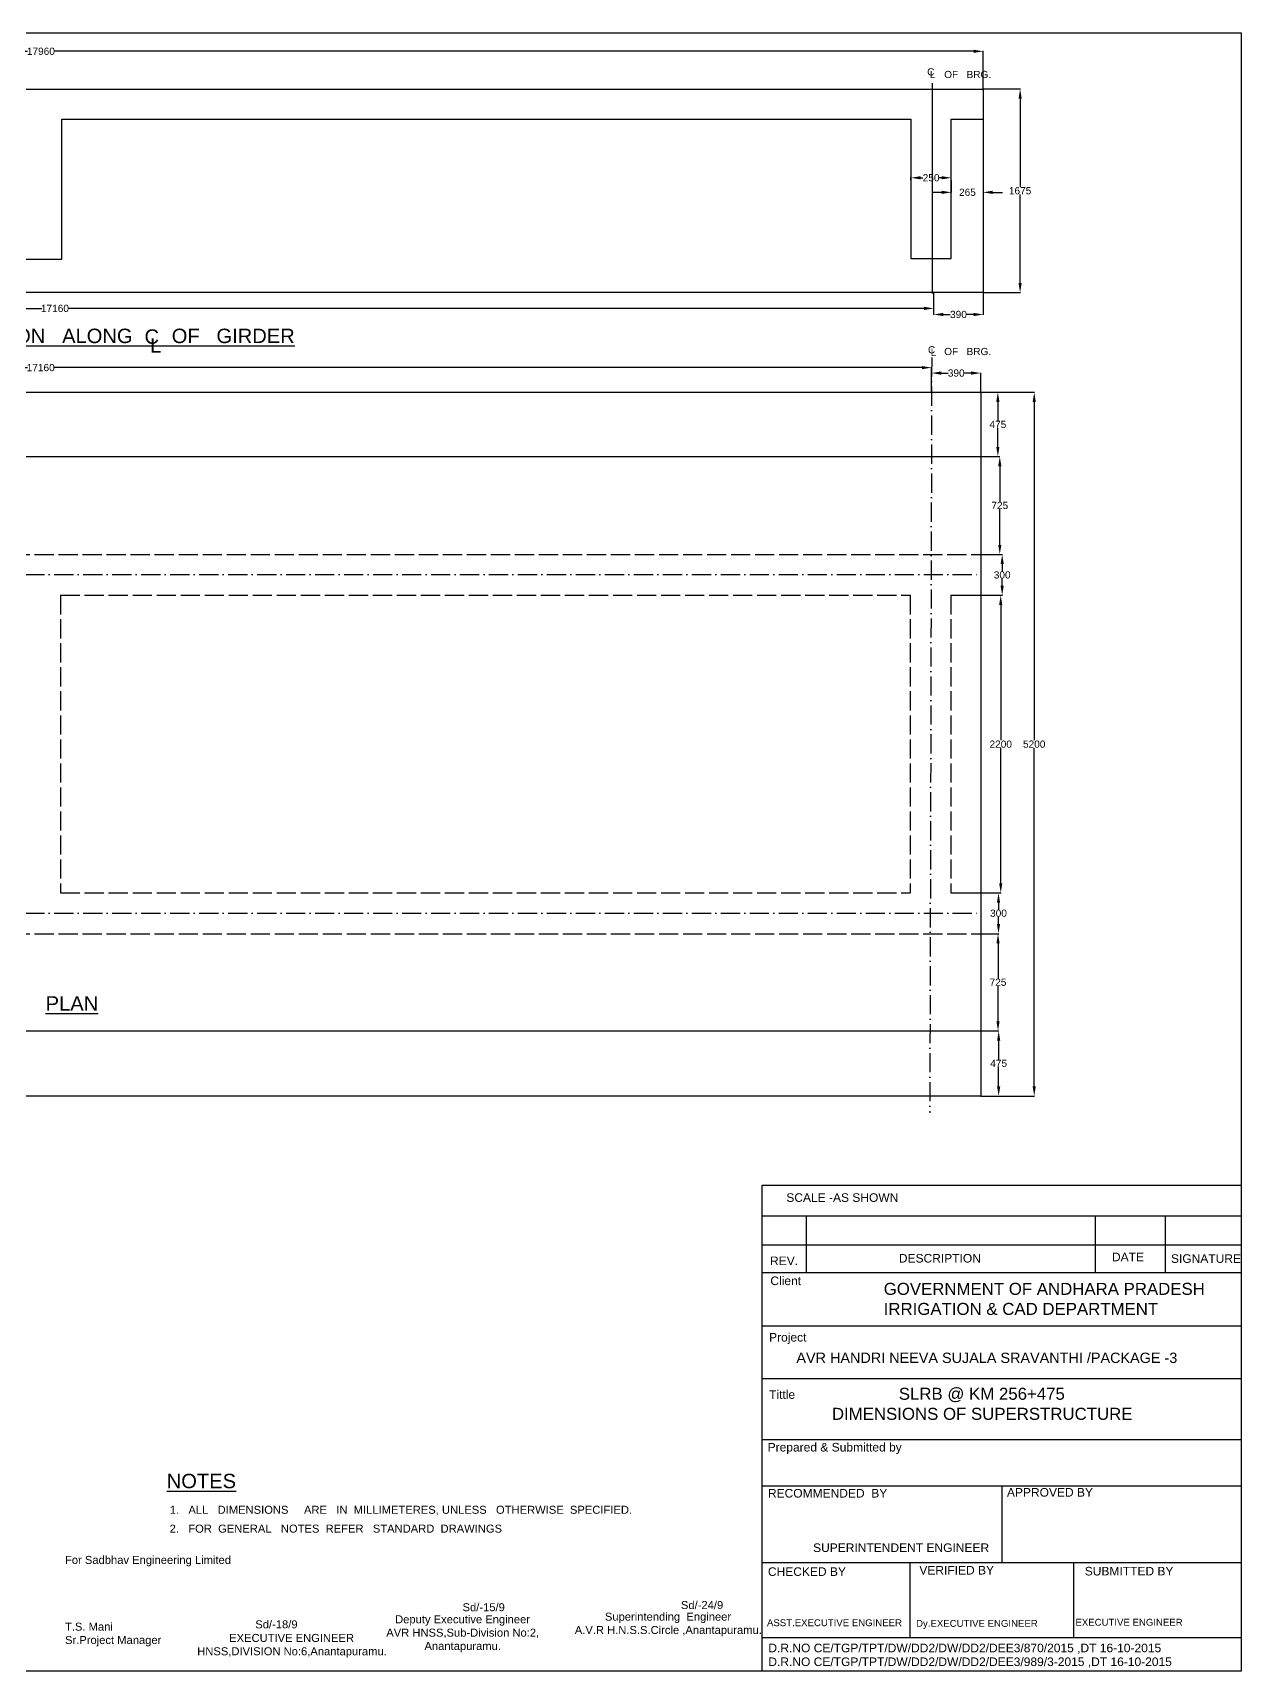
# Model space of a CAD drawing. Header units: inches. Extents: x 4060 to 5459, y 2 to 1025.
# Drawn here: x 4704 to 5459, y 2 to 1025 of the extents above; entities that cross this region are included whole.
import ezdxf

# ---------------------------------------------------------------- set-up
doc = ezdxf.new("R2010")
doc.units = ezdxf.units.IN
doc.header["$MEASUREMENT"] = 0
doc.linetypes.add('ACAD_ISO02W100', pattern=[15, 12, -3])
doc.linetypes.add('ACAD_ISO10W100', pattern=[18, 12, -3, 0, -3])
doc.layers.add('DIMENSIONS', color=7, linetype='Continuous')
doc.layers.add('TEXT', color=1, linetype='Continuous')
doc.styles.get("Standard").update_dxf_attribs({"font": 'arial.ttf', "height": 4.5})
doc.dimstyles.get("Standard").update_dxf_attribs({"dimtxt": 0.18, "dimasz": 6, "dimexe": 0.18, "dimexo": 0.0625, "dimgap": 0.09, "dimtad": 0, "dimtih": 1, "dimtoh": 1, "dimdec": 4, "dimzin": 0, "dimdsep": 46, "dimtxsty": 'Standard', "dimcen": 0.09, "dimadec": 0, "dimazin": 0, "dimtfac": 1, "dimtdec": 4, "dimtofl": 0, "dimtmove": 0, "dimatfit": 3, "dimfxl": 1, "dimtolj": 1, "dimtzin": 0, "dimarcsym": 0})

# ---------------------------------------------------------------- blocks, each defined once
blk = doc.blocks.new('*D3')
at = {"layer": 'Defpoints', "color": 0, "transparency": 16777216}
for p in [(5297.5, 1013.8), (4120.5, 990.2), (5297.5, 990.2)]:
    blk.add_point(p, dxfattribs=at)
at = {"layer": 'DIMENSIONS', "color": 0, "lineweight": -2, "transparency": 16777216}
for p, q in [((4120.5, 990.3), (4120.5, 1014)), ((4126.5, 1013.8), (4700.7, 1013.8)), ((5291.5, 1013.8), (4717.4, 1013.8)), ((5297.5, 990.3), (5297.5, 1014))]:
    blk.add_line(p, q, dxfattribs=at)
at = {"layer": 'DIMENSIONS', "color": 0, "transparency": 16777216}
for points in [[(4126.5, 1014.8), (4126.5, 1012.8), (4120.5, 1013.8)], [(5291.5, 1014.8), (5291.5, 1012.8), (5297.5, 1013.8)]]:
    blk.add_solid(points, dxfattribs=at)
at = {"layer": 'DIMENSIONS', "color": 0, "transparency": 16777216, "insert": (4709, 1013.8), "char_height": 4.5, "attachment_point": 5}
blk.add_mtext('\\A1;17960', dxfattribs=at)
blk = doc.blocks.new('*D17')
at = {"layer": 'Defpoints', "color": 0, "transparency": 16777216}
for p in [(5252.4, 933.1), (5277.6, 934.8), (5277.6, 933.1)]:
    blk.add_point(p, dxfattribs=at)
at = {"layer": 'DIMENSIONS', "color": 0, "lineweight": -2, "transparency": 16777216}
for p, q in [((5252.4, 933.2), (5252.4, 935)), ((5258.4, 934.8), (5259.9, 934.8)), ((5271.6, 934.8), (5270.1, 934.8)), ((5277.6, 933.2), (5277.6, 935))]:
    blk.add_line(p, q, dxfattribs=at)
at = {"layer": 'DIMENSIONS', "color": 0, "transparency": 16777216}
for points in [[(5258.4, 935.8), (5258.4, 933.8), (5252.4, 934.8)], [(5271.6, 935.8), (5271.6, 933.8), (5277.6, 934.8)]]:
    blk.add_solid(points, dxfattribs=at)
at = {"layer": 'DIMENSIONS', "color": 0, "transparency": 16777216, "insert": (5265, 934.8), "char_height": 4.5, "attachment_point": 5}
blk.add_mtext('\\A1;250', dxfattribs=at)
blk = doc.blocks.new('*D18')
at = {"layer": 'Defpoints', "color": 0, "transparency": 16777216}
for p in [(5277.6, 933.1), (5297.5, 933.1), (5297.5, 925.7)]:
    blk.add_point(p, dxfattribs=at)
at = {"layer": 'DIMENSIONS', "color": 0, "lineweight": -2, "transparency": 16777216}
for p, q in [((5277.6, 933), (5277.6, 925.6)), ((5297.5, 933), (5297.5, 925.6)), ((5271.6, 925.7), (5265.6, 925.7)), ((5303.5, 925.7), (5309.5, 925.7))]:
    blk.add_line(p, q, dxfattribs=at)
at = {"layer": 'DIMENSIONS', "color": 0, "transparency": 16777216}
for points in [[(5271.6, 926.7), (5271.6, 924.7), (5277.6, 925.7)], [(5303.5, 926.7), (5303.5, 924.7), (5297.5, 925.7)]]:
    blk.add_solid(points, dxfattribs=at)
at = {"layer": 'DIMENSIONS', "color": 0, "transparency": 16777216, "insert": (5287.7, 925.7), "char_height": 4.5, "attachment_point": 5}
blk.add_mtext('\\A1;265', dxfattribs=at)
blk = doc.blocks.new('*D19')
at = {"layer": 'Defpoints', "color": 0, "transparency": 16777216}
for p in [(5297.5, 990.3), (5297.5, 863.1), (5320.6, 863.1)]:
    blk.add_point(p, dxfattribs=at)
at = {"layer": 'DIMENSIONS', "color": 0, "lineweight": -2, "transparency": 16777216}
for p, q in [((5297.6, 990.3), (5320.8, 990.3)), ((5320.6, 984.3), (5320.6, 929.1)), ((5320.6, 869.1), (5320.6, 924.3)), ((5297.6, 863.1), (5320.8, 863.1))]:
    blk.add_line(p, q, dxfattribs=at)
at = {"layer": 'DIMENSIONS', "color": 0, "transparency": 16777216}
for points in [[(5319.6, 984.3), (5321.6, 984.3), (5320.6, 990.3)], [(5319.6, 869.1), (5321.6, 869.1), (5320.6, 863.1)]]:
    blk.add_solid(points, dxfattribs=at)
at = {"layer": 'DIMENSIONS', "color": 0, "transparency": 16777216, "insert": (5320.6, 926.7), "char_height": 4.5, "attachment_point": 5}
blk.add_mtext('\\A1;1675', dxfattribs=at)
blk = doc.blocks.new('*D20')
at = {"layer": 'Defpoints', "color": 0, "transparency": 16777216}
for p in [(4152.5, 863.1), (5266.6, 863.1), (5266.6, 853.2)]:
    blk.add_point(p, dxfattribs=at)
at = {"layer": 'DIMENSIONS', "color": 0, "lineweight": -2, "transparency": 16777216}
for p, q in [((4152.5, 863), (4152.5, 853)), ((5266.6, 863.1), (5266.6, 853)), ((4158.5, 853.2), (4709.5, 853.2)), ((5260.6, 853.2), (4726.2, 853.2))]:
    blk.add_line(p, q, dxfattribs=at)
at = {"layer": 'DIMENSIONS', "color": 0, "transparency": 16777216}
for points in [[(4158.5, 854.2), (4158.5, 852.2), (4152.5, 853.2)], [(5260.6, 854.2), (5260.6, 852.2), (5266.6, 853.2)]]:
    blk.add_solid(points, dxfattribs=at)
at = {"layer": 'DIMENSIONS', "color": 0, "transparency": 16777216, "insert": (4717.8, 853.2), "char_height": 4.5, "attachment_point": 5}
blk.add_mtext('\\A1;17160', dxfattribs=at)
blk = doc.blocks.new('*D21')
at = {"layer": 'Defpoints', "color": 0, "transparency": 16777216}
for p in [(5266.6, 863.1), (5297.6, 863.1), (5297.6, 849.4)]:
    blk.add_point(p, dxfattribs=at)
at = {"layer": 'DIMENSIONS', "color": 0, "lineweight": -2, "transparency": 16777216}
for p, q in [((5266.6, 863), (5266.6, 849.2)), ((5297.6, 863.1), (5297.6, 849.2)), ((5272.6, 849.4), (5277, 849.4)), ((5291.6, 849.4), (5287.1, 849.4))]:
    blk.add_line(p, q, dxfattribs=at)
at = {"layer": 'DIMENSIONS', "color": 0, "transparency": 16777216}
for points in [[(5272.6, 850.4), (5272.6, 848.4), (5266.6, 849.4)], [(5291.6, 850.4), (5291.6, 848.4), (5297.6, 849.4)]]:
    blk.add_solid(points, dxfattribs=at)
at = {"layer": 'DIMENSIONS', "color": 0, "transparency": 16777216, "insert": (5282.1, 849.4), "char_height": 4.5, "attachment_point": 5}
blk.add_mtext('\\A1;390', dxfattribs=at)
blk = doc.blocks.new('*D24')
at = {"layer": 'Defpoints', "color": 0, "transparency": 16777216}
for p in [(5265.3, 816.2), (4152.5, 800.8), (5265.3, 800.8)]:
    blk.add_point(p, dxfattribs=at)
at = {"layer": 'DIMENSIONS', "color": 0, "lineweight": -2, "transparency": 16777216}
for p, q in [((4152.5, 800.9), (4152.5, 816.4)), ((4158.5, 816.2), (4700.6, 816.2)), ((5259.3, 816.2), (4717.3, 816.2)), ((5265.3, 800.9), (5265.3, 816.4))]:
    blk.add_line(p, q, dxfattribs=at)
at = {"layer": 'DIMENSIONS', "color": 0, "transparency": 16777216}
for points in [[(4158.5, 817.2), (4158.5, 815.2), (4152.5, 816.2)], [(5259.3, 817.2), (5259.3, 815.2), (5265.3, 816.2)]]:
    blk.add_solid(points, dxfattribs=at)
at = {"layer": 'DIMENSIONS', "color": 0, "transparency": 16777216, "insert": (4708.9, 816.2), "char_height": 4.5, "attachment_point": 5}
blk.add_mtext('\\A1;17160', dxfattribs=at)
blk = doc.blocks.new('*D25')
at = {"layer": 'Defpoints', "color": 0, "transparency": 16777216}
for p in [(5296, 812.8), (5265.3, 800.9), (5296, 800.8)]:
    blk.add_point(p, dxfattribs=at)
at = {"layer": 'DIMENSIONS', "color": 0, "lineweight": -2, "transparency": 16777216}
for p, q in [((5265.3, 801), (5265.3, 813)), ((5271.3, 812.8), (5275.6, 812.8)), ((5290, 812.8), (5285.7, 812.8)), ((5296, 800.9), (5296, 813))]:
    blk.add_line(p, q, dxfattribs=at)
at = {"layer": 'DIMENSIONS', "color": 0, "transparency": 16777216}
for points in [[(5271.3, 813.8), (5271.3, 811.8), (5265.3, 812.8)], [(5290, 813.8), (5290, 811.8), (5296, 812.8)]]:
    blk.add_solid(points, dxfattribs=at)
at = {"layer": 'DIMENSIONS', "color": 0, "transparency": 16777216, "insert": (5280.7, 812.8), "char_height": 4.5, "attachment_point": 5}
blk.add_mtext('\\A1;390', dxfattribs=at)
blk = doc.blocks.new('*D26')
at = {"layer": 'Defpoints', "color": 0, "transparency": 16777216}
for p in [(5296, 800.8), (5296, 760.6), (5306.7, 760.6)]:
    blk.add_point(p, dxfattribs=at)
at = {"layer": 'DIMENSIONS', "color": 0, "lineweight": -2, "transparency": 16777216}
for p, q in [((5296, 800.8), (5306.8, 800.8)), ((5306.7, 794.8), (5306.7, 783.1)), ((5306.7, 766.6), (5306.7, 778.4)), ((5296, 760.6), (5306.8, 760.6))]:
    blk.add_line(p, q, dxfattribs=at)
at = {"layer": 'DIMENSIONS', "color": 0, "transparency": 16777216}
for points in [[(5305.7, 794.8), (5307.7, 794.8), (5306.7, 800.8)], [(5305.7, 766.6), (5307.7, 766.6), (5306.7, 760.6)]]:
    blk.add_solid(points, dxfattribs=at)
at = {"layer": 'DIMENSIONS', "color": 0, "transparency": 16777216, "insert": (5306.7, 780.7), "char_height": 4.5, "attachment_point": 5}
blk.add_mtext('\\A1;475', dxfattribs=at)
blk = doc.blocks.new('*D27')
at = {"layer": 'Defpoints', "color": 0, "transparency": 16777216}
for p in [(5296, 760.6), (5296, 699.5), (5307.9, 699.5)]:
    blk.add_point(p, dxfattribs=at)
at = {"layer": 'DIMENSIONS', "color": 0, "lineweight": -2, "transparency": 16777216}
for p, q in [((5296, 760.6), (5308, 760.6)), ((5307.9, 754.6), (5307.9, 732.4)), ((5307.9, 705.5), (5307.9, 727.7)), ((5296, 699.5), (5308, 699.5))]:
    blk.add_line(p, q, dxfattribs=at)
at = {"layer": 'DIMENSIONS', "color": 0, "transparency": 16777216}
for points in [[(5306.9, 754.6), (5308.9, 754.6), (5307.9, 760.6)], [(5306.9, 705.5), (5308.9, 705.5), (5307.9, 699.5)]]:
    blk.add_solid(points, dxfattribs=at)
at = {"layer": 'DIMENSIONS', "color": 0, "transparency": 16777216, "insert": (5307.9, 730.1), "char_height": 4.5, "attachment_point": 5}
blk.add_mtext('\\A1;725', dxfattribs=at)
blk = doc.blocks.new('*D28')
at = {"layer": 'Defpoints', "color": 0, "transparency": 16777216}
for p in [(5296, 699.5), (5296, 674), (5309.4, 674)]:
    blk.add_point(p, dxfattribs=at)
at = {"layer": 'DIMENSIONS', "color": 0, "lineweight": -2, "transparency": 16777216}
for p, q in [((5296.1, 699.5), (5309.6, 699.5)), ((5309.4, 693.5), (5309.4, 689.1)), ((5309.4, 680), (5309.4, 684.4)), ((5296.1, 674), (5309.6, 674))]:
    blk.add_line(p, q, dxfattribs=at)
at = {"layer": 'DIMENSIONS', "color": 0, "transparency": 16777216}
for points in [[(5308.4, 693.5), (5310.4, 693.5), (5309.4, 699.5)], [(5308.4, 680), (5310.4, 680), (5309.4, 674)]]:
    blk.add_solid(points, dxfattribs=at)
at = {"layer": 'DIMENSIONS', "color": 0, "transparency": 16777216, "insert": (5309.4, 686.7), "char_height": 4.5, "attachment_point": 5}
blk.add_mtext('\\A1;300', dxfattribs=at)
blk = doc.blocks.new('*D29')
at = {"layer": 'Defpoints', "color": 0, "transparency": 16777216}
for p in [(5296.1, 674), (5296, 488.1), (5308.5, 488.1)]:
    blk.add_point(p, dxfattribs=at)
at = {"layer": 'DIMENSIONS', "color": 0, "lineweight": -2, "transparency": 16777216}
for p, q in [((5296.2, 674), (5308.7, 674)), ((5308.5, 668), (5308.5, 583.4)), ((5308.5, 494.1), (5308.5, 578.7)), ((5296, 488.1), (5308.7, 488.1))]:
    blk.add_line(p, q, dxfattribs=at)
at = {"layer": 'DIMENSIONS', "color": 0, "transparency": 16777216}
for points in [[(5307.5, 668), (5309.5, 668), (5308.5, 674)], [(5307.5, 494.1), (5309.5, 494.1), (5308.5, 488.1)]]:
    blk.add_solid(points, dxfattribs=at)
at = {"layer": 'DIMENSIONS', "color": 0, "transparency": 16777216, "insert": (5308.5, 581), "char_height": 4.5, "attachment_point": 5}
blk.add_mtext('\\A1;2200', dxfattribs=at)
blk = doc.blocks.new('*D30')
at = {"layer": 'Defpoints', "color": 0, "transparency": 16777216}
for p in [(5296, 488.1), (5296, 462.6), (5307.1, 462.6)]:
    blk.add_point(p, dxfattribs=at)
at = {"layer": 'DIMENSIONS', "color": 0, "lineweight": -2, "transparency": 16777216}
for p, q in [((5296, 488.1), (5307.3, 488.1)), ((5307.1, 482.1), (5307.1, 477.7)), ((5307.1, 468.6), (5307.1, 473)), ((5296, 462.6), (5307.3, 462.6))]:
    blk.add_line(p, q, dxfattribs=at)
at = {"layer": 'DIMENSIONS', "color": 0, "transparency": 16777216}
for points in [[(5306.1, 482.1), (5308.1, 482.1), (5307.1, 488.1)], [(5306.1, 468.6), (5308.1, 468.6), (5307.1, 462.6)]]:
    blk.add_solid(points, dxfattribs=at)
at = {"layer": 'DIMENSIONS', "color": 0, "transparency": 16777216, "insert": (5307.1, 475.4), "char_height": 4.5, "attachment_point": 5}
blk.add_mtext('\\A1;300', dxfattribs=at)
blk = doc.blocks.new('*D31')
at = {"layer": 'Defpoints', "color": 0, "transparency": 16777216}
for p in [(5296, 462.6), (5296, 401.9), (5306.8, 401.9)]:
    blk.add_point(p, dxfattribs=at)
at = {"layer": 'DIMENSIONS', "color": 0, "lineweight": -2, "transparency": 16777216}
for p, q in [((5296.1, 462.6), (5307, 462.6)), ((5306.8, 456.6), (5306.8, 434.7)), ((5306.8, 407.9), (5306.8, 429.9)), ((5296, 401.9), (5307, 401.9))]:
    blk.add_line(p, q, dxfattribs=at)
at = {"layer": 'DIMENSIONS', "color": 0, "transparency": 16777216}
for points in [[(5305.8, 456.6), (5307.8, 456.6), (5306.8, 462.6)], [(5305.8, 407.9), (5307.8, 407.9), (5306.8, 401.9)]]:
    blk.add_solid(points, dxfattribs=at)
at = {"layer": 'DIMENSIONS', "color": 0, "transparency": 16777216, "insert": (5306.8, 432.3), "char_height": 4.5, "attachment_point": 5}
blk.add_mtext('\\A1;725', dxfattribs=at)
blk = doc.blocks.new('*D32')
at = {"layer": 'Defpoints', "color": 0, "transparency": 16777216}
for p in [(5296, 401.9), (5296, 361.2), (5307.2, 361.2)]:
    blk.add_point(p, dxfattribs=at)
at = {"layer": 'DIMENSIONS', "color": 0, "lineweight": -2, "transparency": 16777216}
for p, q in [((5296, 401.9), (5307.4, 401.9)), ((5307.2, 395.9), (5307.2, 383.9)), ((5307.2, 367.2), (5307.2, 379.2)), ((5296, 361.2), (5307.4, 361.2))]:
    blk.add_line(p, q, dxfattribs=at)
at = {"layer": 'DIMENSIONS', "color": 0, "transparency": 16777216}
for points in [[(5306.2, 395.9), (5308.2, 395.9), (5307.2, 401.9)], [(5306.2, 367.2), (5308.2, 367.2), (5307.2, 361.2)]]:
    blk.add_solid(points, dxfattribs=at)
at = {"layer": 'DIMENSIONS', "color": 0, "transparency": 16777216, "insert": (5307.2, 381.6), "char_height": 4.5, "attachment_point": 5}
blk.add_mtext('\\A1;475', dxfattribs=at)
blk = doc.blocks.new('*D33')
at = {"layer": 'Defpoints', "color": 0, "transparency": 16777216}
for p in [(5296, 800.8), (5329.4, 800.8), (5296, 361.2)]:
    blk.add_point(p, dxfattribs=at)
at = {"layer": 'DIMENSIONS', "color": 0, "lineweight": -2, "transparency": 16777216}
for p, q in [((5296.1, 800.8), (5329.6, 800.8)), ((5329.4, 794.8), (5329.4, 583.4)), ((5329.4, 367.2), (5329.4, 578.6)), ((5296.1, 361.2), (5329.6, 361.2))]:
    blk.add_line(p, q, dxfattribs=at)
at = {"layer": 'DIMENSIONS', "color": 0, "transparency": 16777216}
for points in [[(5328.4, 794.8), (5330.4, 794.8), (5329.4, 800.8)], [(5328.4, 367.2), (5330.4, 367.2), (5329.4, 361.2)]]:
    blk.add_solid(points, dxfattribs=at)
at = {"layer": 'DIMENSIONS', "color": 0, "transparency": 16777216, "insert": (5329.4, 581), "char_height": 4.5, "attachment_point": 5}
blk.add_mtext('\\A1;5200', dxfattribs=at)

msp = doc.modelspace()

# ---------------------------------------------------------------- linework, layer by layer
at = {"color": 0}
for points in [[(4120.54587, 990.20196), (5297.51461, 990.20196), (5297.51461, 863.12048), (4120.54587, 863.12048)], [(4120.06294, 800.83806), (5295.98194, 800.83806), (5295.98194, 361.19652), (4120.06294, 361.19652)], [(5458.69835, 1.92343), (5159.53499, 1.92343), (5159.53499, 305.62803), (5458.69835, 305.62803)]]:
    msp.add_lwpolyline(points, close=True, dxfattribs=at)
for points in [[(4120.54587, 971.3582), (4140.49604, 971.3582), (4140.49604, 884.05846), (4165.58541, 884.05846), (4165.58541, 971.3582), (4697.09308, 971.3582), (4697.09308, 883.93334), (4722.16308, 883.93334), (4722.16308, 971.3582), (5252.44807, 971.3582), (5252.44807, 884.33515), (5277.59437, 884.33515), (5277.59437, 971.3582), (5297.51461, 971.3582)], [(4120.06294, 760.64417), (5295.98194, 760.64417)], [(5277.23051, 674.00963), (5295.98194, 674.00963)], [(5277.23051, 488.0803), (5295.98194, 488.0803)], [(4120.06294, 401.91022), (5295.98194, 401.91022)], [(5159.53499, 286.32611), (5458.69835, 286.32611)], [(5187.03479, 286.32611), (5187.03479, 250.93485)], [(5367.39412, 286.32611), (5367.39412, 250.93485)], [(5411.15094, 286.32611), (5411.15094, 250.93485)], [(5159.53499, 268.2448), (5458.69835, 268.2448)], [(5159.53499, 250.93485), (5458.69835, 250.93485)], [(5159.53499, 217.61319), (5458.69835, 217.61319)], [(5159.53499, 184.72428), (5458.69835, 184.72428)], [(5159.53499, 146.64239), (5458.69835, 146.64239)], [(5159.53499, 117.64822), (5458.69835, 117.64822)], [(5309.11667, 117.64822), (5309.11667, 69.80202)], [(5159.53499, 69.80202), (5458.69835, 69.80202)], [(5251.69117, 69.80202), (5251.69117, 23.06514)], [(5353.93585, 69.80202), (5353.93585, 23.06514)], [(5159.53499, 23.06514), (5458.69835, 23.06514)]]:
    msp.add_lwpolyline(points, dxfattribs=at)
at = {"color": 0, "linetype": 'ACAD_ISO10W100'}
for points in [[(5265.37268, 822.44719), (5264.19832, 350.69971)], [(4120.06294, 686.91637), (5295.98194, 686.91637)], [(4120.06294, 475.35469), (5295.98194, 475.35469)]]:
    msp.add_lwpolyline(points, dxfattribs=at)
at = {"color": 0, "linetype": 'ACAD_ISO02W100'}
for points in [[(4120.06294, 699.47892), (5295.98194, 699.47892)], [(4721.33985, 674.00963), (4721.33985, 488.0803)], [(4721.33985, 674.00963), (5251.89986, 674.00963)], [(5251.89986, 674.00963), (5251.89986, 488.0803)], [(5277.23051, 674.00963), (5277.23051, 488.0803)], [(4721.33985, 488.0803), (5251.89986, 488.0803)], [(4120.06294, 462.62909), (5295.98194, 462.62909)]]:
    msp.add_lwpolyline(points, dxfattribs=at)
at = {"layer": 'DIMENSIONS', "color": 0}
msp.add_lwpolyline([(5458.69835, 1.92343), (4059.82164, 1.92343), (4059.82164, 1025.37024), (5458.69835, 1025.37024)], close=True, dxfattribs=at)
msp.add_lwpolyline([(5265.75302, 993.99085), (5265.75302, 862.56582)], dxfattribs=at)

# ---------------------------------------------------------------- texts
at = {"color": 0}
for s, height, p in [('SCALE -AS SHOWN ', 5.365833, (5174.58097, 295.109)), ('REV.', 5.365833, (5164.42459, 255.59703)), ('DESCRIPTION ', 5.365833, (5244.87384, 257.19886)), ('DATE', 5.365833, (5377.97592, 257.99978)), ('SIGNATURE', 5.365833, (5414.82798, 257.01076)), ('Client ', 5.365833, (5164.61686, 243.11133)), ('Project', 5.365833, (5163.82651, 207.84889)), ('Tittle', 5.365833, (5163.82651, 172.06015)), ('Prepared & Submitted by', 5.365833, (5162.91642, 139.17071)), ('RECOMMENDED  BY ', 5.365833, (5163.09194, 110.40832)), ('APPROVED BY ', 5.365833, (5312.37793, 110.98967)), ('SUPERINTENDENT ENGINEER', 5.365833, (5191.31951, 76.39891)), ('CHECKED BY ', 5.365833, (5163.09239, 61.46475)), ('VERIFIED BY ', 5.365833, (5257.66929, 62.33679)), ('SUBMITTED BY', 5.365833, (5360.97636, 61.75543)), ('ASST.EXECUTIVE ENGINEER', 4.2926664, (5162.51038, 30.07145)), ('Dy.EXECUTIVE ENGINEER', 4.2926664, (5255.63225, 29.67117)), ('EXECUTIVE ENGINEER', 4.2926664, (5355.15625, 30.36213)), ('D.R.NO CE/TGP/TPT/DW/DD2/DW/DD2/DEE3/870/2015 ,DT 16-10-2015', 5.365833, (5163.37536, 13.77706)), ('D.R.NO CE/TGP/TPT/DW/DD2/DW/DD2/DEE3/989/3-2015 ,DT 16-10-2015', 5.365833, (5163.37536, 5.15732))]:
    msp.add_text(s, height=height, dxfattribs=at).set_placement(p)
at = {"color": 0, "attachment_point": 1}
for s, insert, char_height, width in [('\\pi8.8272;{\\H1.1667x;GOVERNMENT OF ANDHARA PRADESH  \\P\\pi23.301;IRRIGATION & CAD DEPARTMENT} ', (5226.58069, 244.52912), 6.4389996, 216.8401248), ('AVR HANDRI NEEVA SUJALA SRAVANTHI /PACKAGE -3', (5180.86247, 200.92732), 6.4389996, 237.5914433), ('\\pi77.013;SLRB @ KM 256+475\\P\\pi35.232;DIMENSIONS OF SUPERSTRUCTURE ', (5167.82537, 178.98892), 7.5121662, 256.8389858)]:
    msp.add_mtext(s, dxfattribs=dict(at, insert=insert, char_height=char_height, width=width))
at = {"layer": 'TEXT', "color": 0}
for s, height, p in [('C', 4.5, (5262.53002, 998.69951)), ('L', 4.5, (5264.24569, 997.09195)), ('OF   BRG.', 4.5, (5273.18245, 997.07395)), ('%%ULONGITUDINAL   ELEVATION   ALONG       OF   GIRDER', 9, (4537.84771, 831.53213)), ('C', 9, (4773.73601, 831.08901)), ('L', 9, (4777.23226, 825.56978)), ('C', 4.5, (5263.04446, 825.09702)), ('L', 4.5, (5264.76013, 823.48946)), ('OF   BRG.', 4.5, (5273.19196, 824.03466)), ('%%UPLAN', 9, (4711.9733, 414.54127)), ('%%UNOTES', 9, (4787.58945, 116.23535)), ('1.   ALL   DIMENSIONS     ARE   IN  MILLIMETERES, UNLESS   OTHERWISE  SPECIFIED.', 5, (4789.49798, 100.2695)), ('2.   FOR  GENERAL   NOTES  REFER   STANDARD  DRAWINGS', 5, (4789.43002, 88.49761)), ('Sd/-15/9', 5, (4972.37151, 39.39924)), ('Sd/-24/9', 5, (5108.74139, 40.75863)), ('Sd/-18/9', 5, (4842.90918, 28.71555))]:
    msp.add_text(s, height=height, dxfattribs=at).set_placement(p)
at = {"layer": 'TEXT', "color": 0, "char_height": 5, "attachment_point": 1}
for s, insert, width in [('For Sadbhav Engineering Limited\\P\\P\\P\\P\\PT.S. Mani \\PSr.Project Manager ', (4724.07722, 73.95291), 110.5220102), ('\\pi16.093;Deputy Executive Engineer  \\P\\pi10.563;AVR HNSS,Sub-Division No:2,\\P\\pi34.422;Anantapuramu.', (4914.16132, 36.86596), 115.9997109), ('\\pi21.932;Superintending  Engineer  \\P\\pi3.1188;A.V.R H.N.S.S.Circle ,Anantapuramu.', (5039.34899, 38.52762), 122.4790615), ('\\pi20.439;EXECUTIVE ENGINEER  \\P\\pi0.50511;HNSS,DIVISION No:6,Anantapuramu.', (4806.15973, 25.22744), 118.2510196)]:
    msp.add_mtext(s, dxfattribs=dict(at, insert=insert, width=width))

# ---------------------------------------------------------------- dimensions: what is measured, and where the dimension line sits
at = {"layer": 'DIMENSIONS', "color": 0}
for base, p1, p2, text, picture, middle in [((5297.51461, 1013.8353), (4120.54587, 990.20196), (5297.51461, 990.20196), '17960', '*D3', (4709.03024, 1013.8353)), ((5277.59437, 934.82486), (5252.44807, 933.08829), (5277.59437, 933.08829), '250', '*D17', (5265.02122, 934.82486)), ((5297.57711, 849.38104), (5266.61565, 863.05798), (5297.57711, 863.12048), '390', '*D21', (5282.09638, 849.38104)), ((5265.31888, 816.17636), (4152.53977, 800.83806), (5265.31888, 800.83806), '17160', '*D24', (4708.92933, 816.17636)), ((5295.98194, 812.8143), (5265.31888, 800.90056), (5295.98194, 800.83806), '390', '*D25', (5280.65041, 812.8143))]:
    dim = msp.add_linear_dim(base=base, p1=p1, p2=p2, text=text, dimstyle='Standard', dxfattribs=at)
    dim.commit()
    dim.dimension.update_dxf_attribs({"geometry": picture, "text_midpoint": middle})
for base, p1, p2, text, picture, middle in [((5320.64659, 863.12048), (5297.51461, 990.26446), (5297.51461, 863.12048), '1675', '*D19', (5320.64659, 926.69247)), ((5306.66377, 760.64417), (5295.98194, 800.83806), (5295.98194, 760.64417), '475', '*D26', (5306.66377, 780.74112)), ((5329.38386, 800.83806), (5296.04444, 361.19652), (5296.04444, 800.83806), '5200', '*D33', (5329.38386, 581.01729)), ((5307.85357, 699.47892), (5295.98194, 760.64417), (5295.98194, 699.47892), '725', '*D27', (5307.85357, 730.06155)), ((5309.43997, 674.00963), (5296.04444, 699.47892), (5296.04444, 674.00963), '300', '*D28', (5309.43997, 686.74428)), ((5308.54701, 488.0803), (5296.10694, 674.00963), (5295.98194, 488.0803), '2200', '*D29', (5308.54701, 581.04496)), ((5307.07451, 462.62909), (5295.98194, 488.0803), (5295.98194, 462.62909), '300', '*D30', (5307.07451, 475.35469)), ((5306.84951, 401.91022), (5296.04444, 462.62909), (5295.98194, 401.91022), '725', '*D31', (5306.84951, 432.26966)), ((5307.2434, 361.19652), (5295.98194, 401.91022), (5295.98194, 361.19652), '475', '*D32', (5307.2434, 381.55337))]:
    dim = msp.add_linear_dim(base=base, p1=p1, p2=p2, angle=90, text=text, dimstyle='Standard', dxfattribs=at)
    dim.commit()
    dim.dimension.update_dxf_attribs({"geometry": picture, "text_midpoint": middle})
for base, p1, p2, text, picture, middle in [((5297.51461, 925.7387), (5277.59437, 933.08829), (5297.51461, 933.08829), '265', '*D18', (5287.73543, 925.7387)), ((5266.61565, 853.18069), (4152.47435, 863.05798), (5266.61565, 863.12048), '17160', '*D20', (4717.83917, 853.18069))]:
    dim = msp.add_linear_dim(base=base, p1=p1, p2=p2, text=text, dimstyle='Standard', dxfattribs=at)
    dim.commit()
    dim.dimension.update_dxf_attribs({"geometry": picture, "text_midpoint": middle, "dimtype": 160})

doc.saveas('drawing.dxf')
